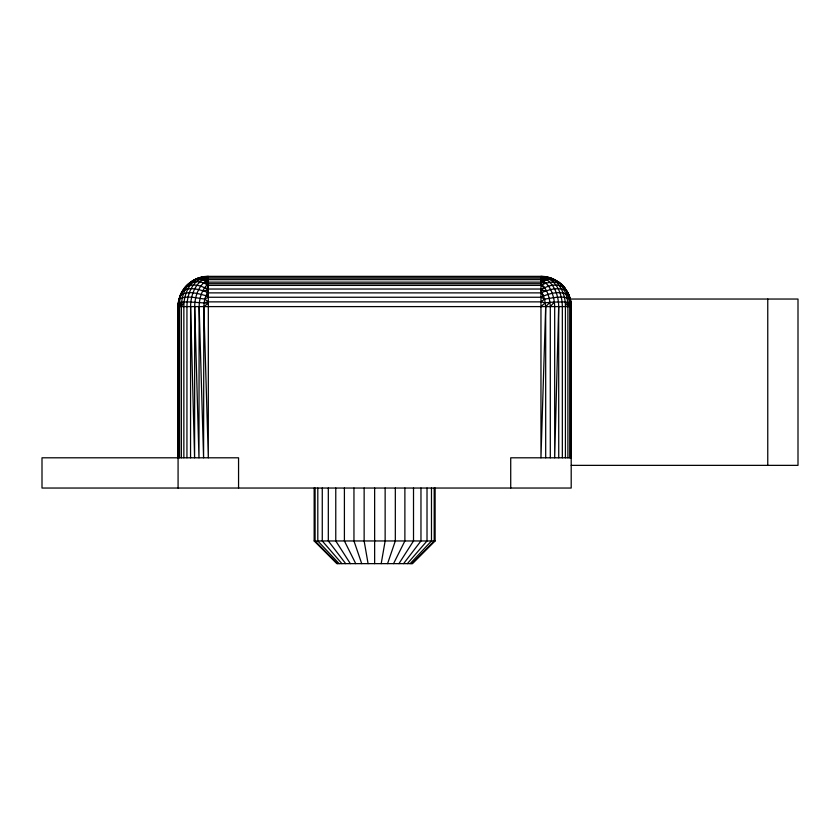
<?xml version="1.0" encoding="UTF-8"?>
<svg xmlns="http://www.w3.org/2000/svg" width="840" height="840" viewBox="0 0 840 840"><rect width="100%" height="100%" fill="white"/><g stroke="black" fill="none" stroke-linecap="round" stroke-linejoin="round"><path stroke-width="1.26" d="M178.5 451.28L178.447 457.8L178.469 306.6C177.534 290.399 192.286 276.024 208.32 276.36L540.96 276.36C557.141 276.014 571.515 290.462 571.2 306.6L571.2 488.04L42 488.04L42 457.8L238.56 457.8L238.56 488.04M179.56 457.8L179.571 306.6C178.206 290.042 191.814 274.355 208.32 285.39L540.96 285.39C548.678 281.117 560.763 279.815 565.551 289.034L561.855 284.781L554.683 279.657M181.377 457.8L181.388 306.6C181.419 296.468 185.189 284.729 194.597 279.657M183.855 457.8L183.855 306.6C183.813 295.439 188.402 282.996 198.975 277.841M190.543 457.8L190.596 306.6C190.628 294.861 195.867 280.529 208.32 277.221L203.584 276.728M178.08 488.04L178.08 306.6C178.238 295.596 184.601 283.5 195.478 279.909L196.014 279.069C199.889 277.337 204.635 277.274 208.32 279.51C198.691 284.623 194.785 296.268 194.691 306.6L194.597 457.8L190.596 306.6M550.305 457.8L550.295 306.6C549.853 298.284 547.554 289.296 540.96 283.71L208.32 283.71C201.799 289.296 199.269 298.274 199.143 306.6L198.975 457.8L194.691 306.6M178.08 457.8L178.469 306.6L179.75 302.369L187.204 301.844L208.32 303.209L203.816 306.6L203.584 457.8L199.143 306.6M565.425 457.8L565.425 306.6C565.614 296.184 561.33 285.695 553.266 279.069L550.715 278.135L540.96 277.221C553.413 280.529 558.653 294.861 558.684 306.6L554.683 457.8L554.683 306.6C554.389 296.279 550.641 284.623 540.96 279.51C549.392 279.206 559.272 279.195 564.144 287.511C568.796 292.698 571.242 299.691 570.812 306.6L571.2 457.8L510.72 457.8L510.72 488.04M570.832 457.8L570.938 303.209L569.72 297.255M203.952 276.864C195.793 277.746 188.748 282.828 183.729 289.034C190.05 282.356 202.041 284.928 208.32 290.346L204.666 299.04L203.816 306.6L208.32 457.8L208.32 276.36L202.094 277.095L201.863 277.767C191.341 282.975 187.026 295.512 186.942 306.6L186.942 457.8M381.203 563.64L385.14 540.96L385.14 488.04M180.316 295.491L179.959 296.289C183.309 284.34 198.859 289.286 207.134 292.226L208.32 296.289C199.553 294.221 188.444 289.779 180.316 295.491L178.447 301.865L178.08 306.6L571.2 306.6M387.566 563.64L395.325 540.96L395.325 488.04M179.571 306.6L181.577 302.075M393.54 563.64L404.88 540.96L404.88 488.04M556.742 280.917L547.722 277.221L540.96 279.069L547.04 279.909L540.96 281.946L546.126 283.269L540.96 282.135L208.32 282.135L203.154 283.269L208.32 283.71M181.388 306.6L184.086 301.906M398.937 563.64L413.511 540.96L413.511 488.04M570.812 306.6L566.349 290.346M189.787 283.269L190.543 282.135M403.599 563.64L420.966 540.96L420.966 488.04M407.379 563.64L427.014 540.96L427.014 488.04M550.295 306.6L554.337 302.075L565.194 301.906L570.644 302.768M410.161 563.64L431.477 540.96L431.477 488.04M411.863 563.64L434.196 540.96L434.196 488.04M554.337 302.075L549.906 302.369L545.685 306.6L540.96 457.8L540.96 276.36L547.187 277.095L547.418 277.767C557.938 282.975 562.254 295.512 562.338 306.6L562.338 457.8M435.12 488.04L435.12 540.96L412.44 563.64L336.84 563.64L314.16 540.96L314.16 488.04M540.96 306.6L545.255 302.768L549.906 302.369M545.696 457.8L545.685 306.6L544.614 299.04L540.96 290.346C546.945 285.096 557.13 283.122 564.144 287.511L567.536 292.226L569.321 296.289L567.536 292.226M204.026 302.768L208.32 301.865L540.96 301.865L544.614 299.04C552.836 298.116 562.223 295.176 570.014 299.04L570.832 301.865M554.327 279.51L553.801 279.909L550.305 277.841M179.267 299.04C187.058 295.176 196.445 298.116 204.666 299.04L208.32 297.255L540.96 297.255C548.972 293.307 560.9 290.147 568.964 295.491L570.014 299.04M207.134 292.226L208.32 292.877L540.96 292.877C548.625 289.727 558.243 286.545 566.097 290.724M194.953 279.51L202.241 279.909L205.905 280.917L208.32 279.657L540.96 279.657L543.375 280.917M179.75 302.369L178.343 303.209L178.447 457.8M201.558 277.221L201.863 277.767L205.149 276.696L545.696 276.728M544.131 276.696L540.96 277.095L547.418 277.767L544.131 276.696L547.722 277.221M205.328 278.135L543.952 278.135M201.863 277.767L208.32 277.221M202.808 290.724L208.32 290.346M202.241 279.909L208.32 279.51M204.761 287.511L208.32 289.034L540.96 289.034L544.52 287.511L540.96 285.39M571.2 465.36L798 465.36L798 299.04L570.245 299.04L570.328 299.786M314.16 540.96L435.12 540.96M540.96 290.346L546.473 290.724M540.96 301.865L545.255 302.768M540.96 297.255L544.614 299.04M205.905 280.917L208.32 282.135M205.716 295.491L208.32 297.255M204.666 299.04L208.32 301.865M540.96 292.877L543.564 295.491M337.418 563.64L315.084 540.96L315.084 488.04M339.119 563.64L317.804 540.96L317.804 488.04M341.901 563.64L322.266 540.96L322.266 488.04M558.422 281.946C564.774 288.477 568.05 297.538 567.893 306.6L567.903 457.8M345.681 563.64L328.314 540.96L328.314 488.04M558.736 282.135L559.493 283.269M350.343 563.64L335.769 540.96L335.769 488.04M565.194 301.906L567.893 306.6M355.74 563.64L344.4 540.96L344.4 488.04M540.96 282.135L542.22 284.781M567.703 302.075L569.709 306.6L569.72 457.8M361.715 563.64L353.955 540.96L353.955 488.04M207.06 284.781L208.32 289.034M368.078 563.64L364.14 540.96L364.14 488.04M569.53 302.369L569.709 306.6M558.684 306.6L558.736 457.8M767.76 299.04L767.76 465.36M374.64 488.04L374.64 563.64"/></g></svg>
